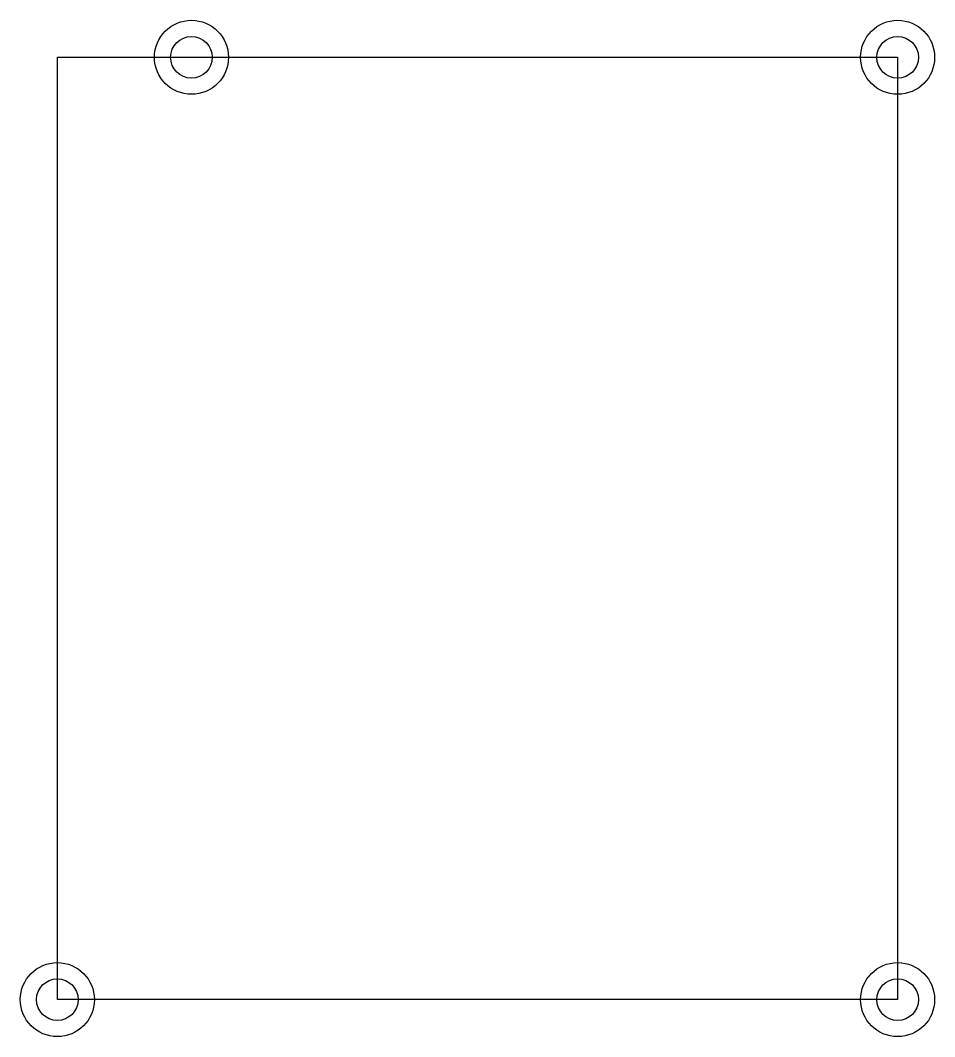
# Model space of a CAD drawing. Header units: millimetres. Extents: x -36 to 63, y -59 to 51.
import ezdxf

# ---------------------------------------------------------------- set-up
doc = ezdxf.new("R2010")
doc.units = ezdxf.units.MM
doc.layers.get('0').update_dxf_attribs({"linetype": 'CONTINUOUS'})

msp = doc.modelspace()

# ---------------------------------------------------------------- linework, layer by layer
msp.add_lwpolyline([(-32, 47), (58.79, 47), (58.79, -54.85), (-32, -54.85)], close=True)
for centre, radius in [((-17.51, 47), 4), ((58.79, 47), 4), ((-17.51, 47), 2.25), ((58.79, 47), 2.25), ((-32, -54.85), 4), ((58.79, -54.85), 4), ((-32, -54.85), 2.25), ((58.79, -54.85), 2.25)]:
    msp.add_circle(centre, radius)

doc.saveas('drawing.dxf')
